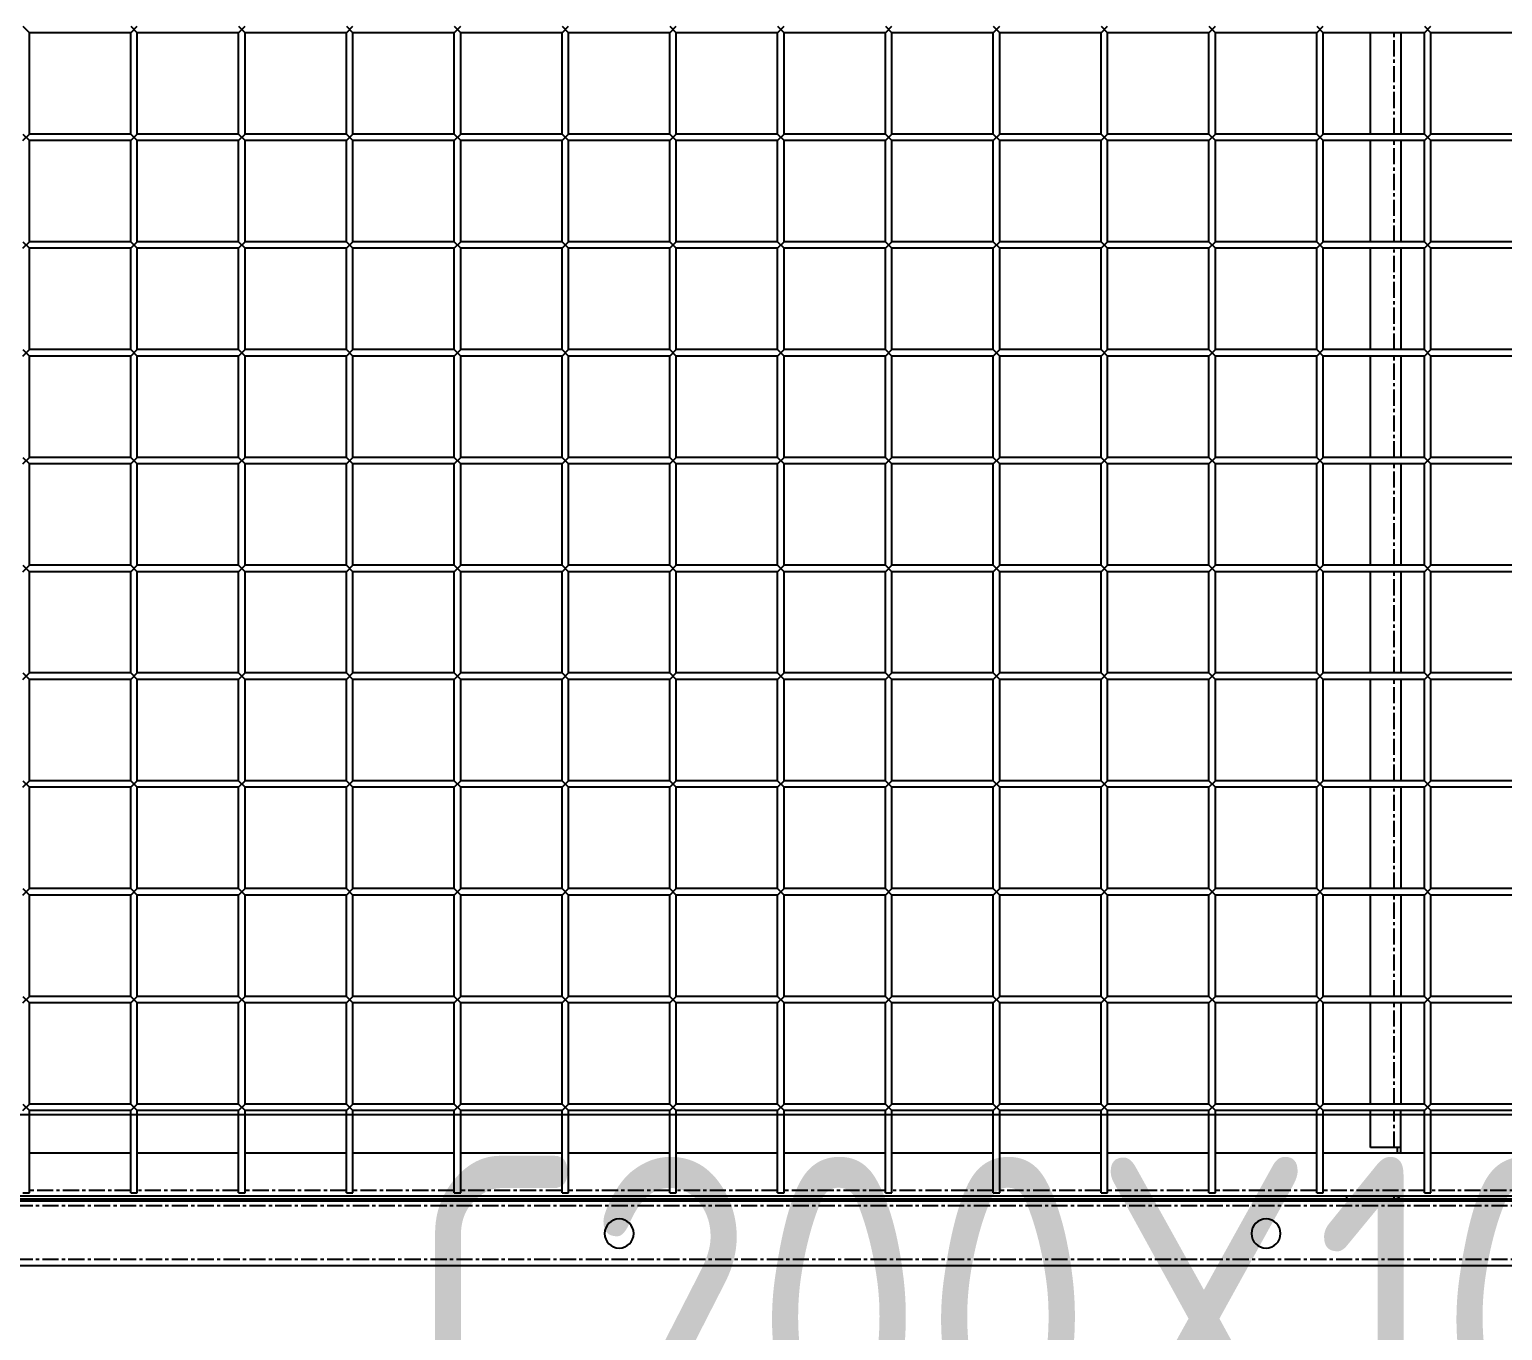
# Model space of a CAD drawing. Header units: millimetres. Extents: x -198529 to 244266, y -64 to 158464.
# Drawn here: x -148698 to -148015, y 96363 to 96967 of the extents above; entities that cross this region are included whole.
import ezdxf

# ---------------------------------------------------------------- set-up
doc = ezdxf.new("R2010")
doc.units = ezdxf.units.MM
doc.linetypes.add('CENTER', pattern=[12, 7.5, -1.5, 1.5, -1.5])
for name, color, linetype in [('0-DCC', 30, 'Continuous'), ('0-DCC-STRUC', 180, 'Continuous'), ('0-DCC-STRUC-T', 4, 'Continuous')]:
    doc.layers.add(name, color=color, linetype=linetype)
doc.styles.add('EDRI-COM', font='tssdeng.shx', dxfattribs={"width": 0.8, "bigfont": 'hztxt.shx'})

# ---------------------------------------------------------------- blocks, each defined once
blk = doc.blocks.new('DCC2850x1800(右)')
at = {"color": 0, "linetype": 'Continuous'}
for p, q in [((64442.5, -73906.48), (64489.5, -73906.48)), ((64492.5, -73903.48), (64489.5, -73906.48)), ((64492.5, -73906.48), (64489.5, -73903.48)), ((64489.5, -73953.48), (64489.5, -73906.48)), ((64492.5, -73906.48), (64539.5, -73906.48)), ((64492.5, -73953.48), (64492.5, -73906.48)), ((64503.5, -73906.48), (64503.5, -73953.48)), ((64517.5, -73953.48), (64517.5, -73906.48)), ((64542.5, -73903.48), (64539.5, -73906.48)), ((64542.5, -73906.48), (64539.5, -73903.48)), ((64539.5, -73953.48), (64539.5, -73906.48)), ((64542.5, -73906.48), (64589.5, -73906.48)), ((64542.5, -73953.48), (64542.5, -73906.48)), ((64592.5, -73903.48), (64589.5, -73906.48)), ((64592.5, -73906.48), (64589.5, -73903.48)), ((64589.5, -73953.48), (64589.5, -73906.48)), ((64592.5, -73953.48), (64592.5, -73906.48)), ((64592.5, -73906.48), (64639.5, -73906.48)), ((64642.5, -73903.48), (64639.5, -73906.48)), ((64642.5, -73906.48), (64639.5, -73903.48)), ((64639.5, -73953.48), (64639.5, -73906.48)), ((64642.5, -73953.48), (64642.5, -73906.48)), ((64642.5, -73906.48), (64689.5, -73906.48)), ((64692.5, -73903.48), (64689.5, -73906.48)), ((64692.5, -73906.48), (64689.5, -73903.48)), ((64689.5, -73953.48), (64689.5, -73906.48)), ((64692.5, -73953.48), (64692.5, -73906.48)), ((64692.5, -73906.48), (64739.5, -73906.48)), ((64742.5, -73903.48), (64739.5, -73906.48)), ((64742.5, -73906.48), (64739.5, -73903.48)), ((64739.5, -73953.48), (64739.5, -73906.48)), ((64742.5, -73953.48), (64742.5, -73906.48)), ((64742.5, -73906.48), (64789.5, -73906.48)), ((64792.5, -73903.48), (64789.5, -73906.48)), ((64792.5, -73906.48), (64789.5, -73903.48)), ((64789.5, -73953.48), (64789.5, -73906.48)), ((64792.5, -73953.48), (64792.5, -73906.48)), ((64792.5, -73906.48), (64839.5, -73906.48)), ((64842.5, -73903.48), (64839.5, -73906.48)), ((64842.5, -73906.48), (64839.5, -73903.48)), ((64839.5, -73953.48), (64839.5, -73906.48)), ((64842.5, -73953.48), (64842.5, -73906.48)), ((64842.5, -73906.48), (64889.5, -73906.48)), ((64892.5, -73903.48), (64889.5, -73906.48)), ((64892.5, -73906.48), (64889.5, -73903.48)), ((64889.5, -73953.48), (64889.5, -73906.48)), ((64892.5, -73953.48), (64892.5, -73906.48)), ((64892.5, -73906.48), (64939.5, -73906.48)), ((64942.5, -73903.48), (64939.5, -73906.48)), ((64942.5, -73906.48), (64939.5, -73903.48)), ((64939.5, -73953.48), (64939.5, -73906.48)), ((64942.5, -73953.48), (64942.5, -73906.48)), ((64942.5, -73906.48), (64989.5, -73906.48)), ((64992.5, -73903.48), (64989.5, -73906.48)), ((64992.5, -73906.48), (64989.5, -73903.48)), ((64989.5, -73953.48), (64989.5, -73906.48)), ((64992.5, -73953.48), (64992.5, -73906.48)), ((64992.5, -73906.48), (65039.5, -73906.48)), ((65042.5, -73903.48), (65039.5, -73906.48)), ((65042.5, -73906.48), (65039.5, -73903.48)), ((65039.5, -73953.48), (65039.5, -73906.48)), ((65042.5, -73953.48), (65042.5, -73906.48)), ((65042.5, -73906.48), (65089.5, -73906.48)), ((65092.5, -73903.48), (65089.5, -73906.48)), ((65092.5, -73906.48), (65089.5, -73903.48)), ((65089.5, -73953.48), (65089.5, -73906.48)), ((65092.5, -73953.48), (65092.5, -73906.48)), ((65092.5, -73906.48), (65139.5, -73906.48)), ((65142.5, -73903.48), (65139.5, -73906.48)), ((65139.5, -73953.48), (65139.5, -73906.48)), ((64442.5, -73953.48), (64489.5, -73953.48)), ((64492.5, -73953.48), (64489.5, -73956.48)), ((64492.5, -73956.48), (64489.5, -73953.48)), ((64492.5, -73953.48), (64539.5, -73953.48)), ((64542.5, -73953.48), (64539.5, -73956.48)), ((64542.5, -73956.48), (64539.5, -73953.48)), ((64542.5, -73953.48), (64589.5, -73953.48)), ((64592.5, -73953.48), (64589.5, -73956.48)), ((64592.5, -73956.48), (64589.5, -73953.48)), ((64592.5, -73953.48), (64639.5, -73953.48)), ((64642.5, -73953.48), (64639.5, -73956.48)), ((64642.5, -73956.48), (64639.5, -73953.48)), ((64642.5, -73953.48), (64689.5, -73953.48)), ((64692.5, -73953.48), (64689.5, -73956.48)), ((64692.5, -73956.48), (64689.5, -73953.48)), ((64692.5, -73953.48), (64739.5, -73953.48)), ((64742.5, -73953.48), (64739.5, -73956.48)), ((64742.5, -73956.48), (64739.5, -73953.48)), ((64742.5, -73953.48), (64789.5, -73953.48)), ((64792.5, -73953.48), (64789.5, -73956.48)), ((64792.5, -73956.48), (64789.5, -73953.48)), ((64792.5, -73953.48), (64839.5, -73953.48)), ((64842.5, -73953.48), (64839.5, -73956.48)), ((64842.5, -73956.48), (64839.5, -73953.48)), ((64842.5, -73953.48), (64889.5, -73953.48)), ((64892.5, -73953.48), (64889.5, -73956.48)), ((64892.5, -73956.48), (64889.5, -73953.48)), ((64892.5, -73953.48), (64939.5, -73953.48)), ((64942.5, -73953.48), (64939.5, -73956.48)), ((64942.5, -73956.48), (64939.5, -73953.48)), ((64942.5, -73953.48), (64989.5, -73953.48)), ((64992.5, -73953.48), (64989.5, -73956.48)), ((64992.5, -73956.48), (64989.5, -73953.48)), ((64992.5, -73953.48), (65039.5, -73953.48)), ((65042.5, -73953.48), (65039.5, -73956.48)), ((65042.5, -73956.48), (65039.5, -73953.48)), ((65042.5, -73953.48), (65089.5, -73953.48)), ((65092.5, -73953.48), (65089.5, -73956.48)), ((65092.5, -73956.48), (65089.5, -73953.48)), ((65092.5, -73953.48), (65139.5, -73953.48)), ((65142.5, -73953.48), (65139.5, -73956.48)), ((65142.5, -73956.48), (65139.5, -73953.48)), ((64442.5, -73956.48), (64489.5, -73956.48)), ((64489.5, -74003.48), (64489.5, -73956.48)), ((64492.5, -73956.48), (64539.5, -73956.48)), ((64492.5, -74003.48), (64492.5, -73956.48)), ((64503.5, -73956.48), (64503.5, -74003.48)), ((64517.5, -74003.48), (64517.5, -73956.48)), ((64539.5, -74003.48), (64539.5, -73956.48)), ((64542.5, -73956.48), (64589.5, -73956.48)), ((64542.5, -74003.48), (64542.5, -73956.48)), ((64589.5, -74003.48), (64589.5, -73956.48)), ((64592.5, -74003.48), (64592.5, -73956.48)), ((64592.5, -73956.48), (64639.5, -73956.48)), ((64639.5, -74003.48), (64639.5, -73956.48)), ((64642.5, -74003.48), (64642.5, -73956.48)), ((64642.5, -73956.48), (64689.5, -73956.48)), ((64689.5, -74003.48), (64689.5, -73956.48)), ((64692.5, -74003.48), (64692.5, -73956.48)), ((64692.5, -73956.48), (64739.5, -73956.48)), ((64739.5, -74003.48), (64739.5, -73956.48)), ((64742.5, -74003.48), (64742.5, -73956.48)), ((64742.5, -73956.48), (64789.5, -73956.48)), ((64789.5, -74003.48), (64789.5, -73956.48)), ((64792.5, -74003.48), (64792.5, -73956.48)), ((64792.5, -73956.48), (64839.5, -73956.48)), ((64839.5, -74003.48), (64839.5, -73956.48)), ((64842.5, -74003.48), (64842.5, -73956.48)), ((64842.5, -73956.48), (64889.5, -73956.48)), ((64889.5, -74003.48), (64889.5, -73956.48)), ((64892.5, -74003.48), (64892.5, -73956.48)), ((64892.5, -73956.48), (64939.5, -73956.48)), ((64939.5, -74003.48), (64939.5, -73956.48)), ((64942.5, -74003.48), (64942.5, -73956.48)), ((64942.5, -73956.48), (64989.5, -73956.48)), ((64989.5, -74003.48), (64989.5, -73956.48)), ((64992.5, -74003.48), (64992.5, -73956.48)), ((64992.5, -73956.48), (65039.5, -73956.48)), ((65039.5, -74003.48), (65039.5, -73956.48)), ((65042.5, -74003.48), (65042.5, -73956.48)), ((65042.5, -73956.48), (65089.5, -73956.48)), ((65089.5, -74003.48), (65089.5, -73956.48)), ((65092.5, -74003.48), (65092.5, -73956.48)), ((65092.5, -73956.48), (65139.5, -73956.48)), ((65139.5, -74003.48), (65139.5, -73956.48)), ((64442.5, -74003.48), (64489.5, -74003.48)), ((64442.5, -74006.48), (64489.5, -74006.48)), ((64492.5, -74003.48), (64489.5, -74006.48)), ((64492.5, -74006.48), (64489.5, -74003.48)), ((64489.5, -74053.48), (64489.5, -74006.48)), ((64492.5, -74003.48), (64539.5, -74003.48)), ((64492.5, -74006.48), (64539.5, -74006.48)), ((64492.5, -74053.48), (64492.5, -74006.48)), ((64503.5, -74006.48), (64503.5, -74053.48)), ((64517.5, -74053.48), (64517.5, -74006.48)), ((64542.5, -74003.48), (64539.5, -74006.48)), ((64542.5, -74006.48), (64539.5, -74003.48)), ((64539.5, -74053.48), (64539.5, -74006.48)), ((64542.5, -74003.48), (64589.5, -74003.48)), ((64542.5, -74006.48), (64589.5, -74006.48)), ((64542.5, -74053.48), (64542.5, -74006.48)), ((64592.5, -74003.48), (64589.5, -74006.48)), ((64592.5, -74006.48), (64589.5, -74003.48)), ((64589.5, -74053.48), (64589.5, -74006.48)), ((64592.5, -74003.48), (64639.5, -74003.48)), ((64592.5, -74053.48), (64592.5, -74006.48)), ((64592.5, -74006.48), (64639.5, -74006.48)), ((64642.5, -74003.48), (64639.5, -74006.48)), ((64642.5, -74006.48), (64639.5, -74003.48)), ((64639.5, -74053.48), (64639.5, -74006.48)), ((64642.5, -74003.48), (64689.5, -74003.48)), ((64642.5, -74053.48), (64642.5, -74006.48)), ((64642.5, -74006.48), (64689.5, -74006.48)), ((64692.5, -74003.48), (64689.5, -74006.48)), ((64692.5, -74006.48), (64689.5, -74003.48)), ((64689.5, -74053.48), (64689.5, -74006.48)), ((64692.5, -74003.48), (64739.5, -74003.48)), ((64692.5, -74053.48), (64692.5, -74006.48)), ((64692.5, -74006.48), (64739.5, -74006.48)), ((64742.5, -74003.48), (64739.5, -74006.48)), ((64742.5, -74006.48), (64739.5, -74003.48)), ((64739.5, -74053.48), (64739.5, -74006.48)), ((64742.5, -74003.48), (64789.5, -74003.48)), ((64742.5, -74053.48), (64742.5, -74006.48)), ((64742.5, -74006.48), (64789.5, -74006.48)), ((64792.5, -74003.48), (64789.5, -74006.48)), ((64792.5, -74006.48), (64789.5, -74003.48)), ((64789.5, -74053.48), (64789.5, -74006.48)), ((64792.5, -74003.48), (64839.5, -74003.48)), ((64792.5, -74053.48), (64792.5, -74006.48)), ((64792.5, -74006.48), (64839.5, -74006.48)), ((64842.5, -74003.48), (64839.5, -74006.48)), ((64842.5, -74006.48), (64839.5, -74003.48)), ((64839.5, -74053.48), (64839.5, -74006.48)), ((64842.5, -74003.48), (64889.5, -74003.48)), ((64842.5, -74053.48), (64842.5, -74006.48)), ((64842.5, -74006.48), (64889.5, -74006.48)), ((64892.5, -74003.48), (64889.5, -74006.48)), ((64892.5, -74006.48), (64889.5, -74003.48)), ((64889.5, -74053.48), (64889.5, -74006.48)), ((64892.5, -74003.48), (64939.5, -74003.48)), ((64892.5, -74053.48), (64892.5, -74006.48)), ((64892.5, -74006.48), (64939.5, -74006.48)), ((64942.5, -74003.48), (64939.5, -74006.48)), ((64942.5, -74006.48), (64939.5, -74003.48)), ((64939.5, -74053.48), (64939.5, -74006.48)), ((64942.5, -74003.48), (64989.5, -74003.48)), ((64942.5, -74053.48), (64942.5, -74006.48)), ((64942.5, -74006.48), (64989.5, -74006.48)), ((64992.5, -74003.48), (64989.5, -74006.48)), ((64992.5, -74006.48), (64989.5, -74003.48)), ((64989.5, -74053.48), (64989.5, -74006.48)), ((64992.5, -74003.48), (65039.5, -74003.48)), ((64992.5, -74053.48), (64992.5, -74006.48)), ((64992.5, -74006.48), (65039.5, -74006.48)), ((65042.5, -74003.48), (65039.5, -74006.48)), ((65042.5, -74006.48), (65039.5, -74003.48)), ((65039.5, -74053.48), (65039.5, -74006.48)), ((65042.5, -74003.48), (65089.5, -74003.48)), ((65042.5, -74053.48), (65042.5, -74006.48)), ((65042.5, -74006.48), (65089.5, -74006.48)), ((65092.5, -74003.48), (65089.5, -74006.48)), ((65092.5, -74006.48), (65089.5, -74003.48)), ((65089.5, -74053.48), (65089.5, -74006.48)), ((65092.5, -74003.48), (65139.5, -74003.48)), ((65092.5, -74053.48), (65092.5, -74006.48)), ((65092.5, -74006.48), (65139.5, -74006.48)), ((65142.5, -74003.48), (65139.5, -74006.48)), ((65142.5, -74006.48), (65139.5, -74003.48)), ((65139.5, -74053.48), (65139.5, -74006.48)), ((64442.5, -74053.48), (64489.5, -74053.48)), ((64442.5, -74056.48), (64489.5, -74056.48)), ((64492.5, -74053.48), (64489.5, -74056.48)), ((64492.5, -74056.48), (64489.5, -74053.48)), ((64489.5, -74103.48), (64489.5, -74056.48)), ((64492.5, -74053.48), (64539.5, -74053.48)), ((64492.5, -74056.48), (64539.5, -74056.48)), ((64492.5, -74103.48), (64492.5, -74056.48)), ((64503.5, -74056.48), (64503.5, -74103.48)), ((64517.5, -74103.48), (64517.5, -74056.48)), ((64542.5, -74053.48), (64539.5, -74056.48)), ((64542.5, -74056.48), (64539.5, -74053.48)), ((64539.5, -74103.48), (64539.5, -74056.48)), ((64542.5, -74053.48), (64589.5, -74053.48)), ((64542.5, -74056.48), (64589.5, -74056.48)), ((64542.5, -74103.48), (64542.5, -74056.48)), ((64592.5, -74053.48), (64589.5, -74056.48)), ((64592.5, -74056.48), (64589.5, -74053.48)), ((64589.5, -74103.48), (64589.5, -74056.48)), ((64592.5, -74053.48), (64639.5, -74053.48)), ((64592.5, -74056.48), (64639.5, -74056.48)), ((64592.5, -74103.48), (64592.5, -74056.48)), ((64642.5, -74053.48), (64639.5, -74056.48)), ((64642.5, -74056.48), (64639.5, -74053.48)), ((64639.5, -74103.48), (64639.5, -74056.48)), ((64642.5, -74053.48), (64689.5, -74053.48)), ((64642.5, -74056.48), (64689.5, -74056.48)), ((64642.5, -74103.48), (64642.5, -74056.48)), ((64692.5, -74053.48), (64689.5, -74056.48)), ((64692.5, -74056.48), (64689.5, -74053.48)), ((64689.5, -74103.48), (64689.5, -74056.48)), ((64692.5, -74053.48), (64739.5, -74053.48)), ((64692.5, -74103.48), (64692.5, -74056.48)), ((64692.5, -74056.48), (64739.5, -74056.48)), ((64742.5, -74053.48), (64739.5, -74056.48)), ((64742.5, -74056.48), (64739.5, -74053.48)), ((64739.5, -74103.48), (64739.5, -74056.48)), ((64742.5, -74053.48), (64789.5, -74053.48)), ((64742.5, -74103.48), (64742.5, -74056.48)), ((64742.5, -74056.48), (64789.5, -74056.48)), ((64792.5, -74053.48), (64789.5, -74056.48)), ((64792.5, -74056.48), (64789.5, -74053.48)), ((64789.5, -74103.48), (64789.5, -74056.48)), ((64792.5, -74053.48), (64839.5, -74053.48)), ((64792.5, -74103.48), (64792.5, -74056.48)), ((64792.5, -74056.48), (64839.5, -74056.48)), ((64842.5, -74053.48), (64839.5, -74056.48)), ((64842.5, -74056.48), (64839.5, -74053.48)), ((64839.5, -74103.48), (64839.5, -74056.48)), ((64842.5, -74053.48), (64889.5, -74053.48)), ((64842.5, -74103.48), (64842.5, -74056.48)), ((64842.5, -74056.48), (64889.5, -74056.48)), ((64892.5, -74053.48), (64889.5, -74056.48)), ((64892.5, -74056.48), (64889.5, -74053.48)), ((64889.5, -74103.48), (64889.5, -74056.48)), ((64892.5, -74053.48), (64939.5, -74053.48)), ((64892.5, -74103.48), (64892.5, -74056.48)), ((64892.5, -74056.48), (64939.5, -74056.48)), ((64942.5, -74053.48), (64939.5, -74056.48)), ((64942.5, -74056.48), (64939.5, -74053.48)), ((64939.5, -74103.48), (64939.5, -74056.48)), ((64942.5, -74053.48), (64989.5, -74053.48)), ((64942.5, -74103.48), (64942.5, -74056.48)), ((64942.5, -74056.48), (64989.5, -74056.48)), ((64992.5, -74053.48), (64989.5, -74056.48)), ((64992.5, -74056.48), (64989.5, -74053.48)), ((64989.5, -74103.48), (64989.5, -74056.48)), ((64992.5, -74053.48), (65039.5, -74053.48)), ((64992.5, -74103.48), (64992.5, -74056.48)), ((64992.5, -74056.48), (65039.5, -74056.48)), ((65042.5, -74053.48), (65039.5, -74056.48)), ((65042.5, -74056.48), (65039.5, -74053.48)), ((65039.5, -74103.48), (65039.5, -74056.48)), ((65042.5, -74053.48), (65089.5, -74053.48)), ((65042.5, -74103.48), (65042.5, -74056.48)), ((65042.5, -74056.48), (65089.5, -74056.48)), ((65092.5, -74053.48), (65089.5, -74056.48)), ((65092.5, -74056.48), (65089.5, -74053.48)), ((65089.5, -74103.48), (65089.5, -74056.48)), ((65092.5, -74053.48), (65139.5, -74053.48)), ((65092.5, -74103.48), (65092.5, -74056.48)), ((65092.5, -74056.48), (65139.5, -74056.48)), ((65142.5, -74053.48), (65139.5, -74056.48)), ((65142.5, -74056.48), (65139.5, -74053.48)), ((65139.5, -74103.48), (65139.5, -74056.48)), ((64442.5, -74103.48), (64489.5, -74103.48)), ((64492.5, -74103.48), (64489.5, -74106.48)), ((64492.5, -74106.48), (64489.5, -74103.48)), ((64492.5, -74103.48), (64539.5, -74103.48)), ((64542.5, -74103.48), (64539.5, -74106.48)), ((64542.5, -74106.48), (64539.5, -74103.48)), ((64542.5, -74103.48), (64589.5, -74103.48)), ((64592.5, -74103.48), (64589.5, -74106.48)), ((64592.5, -74106.48), (64589.5, -74103.48)), ((64592.5, -74103.48), (64639.5, -74103.48)), ((64642.5, -74103.48), (64639.5, -74106.48)), ((64642.5, -74106.48), (64639.5, -74103.48)), ((64642.5, -74103.48), (64689.5, -74103.48)), ((64692.5, -74103.48), (64689.5, -74106.48)), ((64692.5, -74106.48), (64689.5, -74103.48)), ((64692.5, -74103.48), (64739.5, -74103.48)), ((64742.5, -74103.48), (64739.5, -74106.48)), ((64742.5, -74106.48), (64739.5, -74103.48)), ((64742.5, -74103.48), (64789.5, -74103.48)), ((64792.5, -74103.48), (64789.5, -74106.48)), ((64792.5, -74106.48), (64789.5, -74103.48)), ((64792.5, -74103.48), (64839.5, -74103.48)), ((64842.5, -74103.48), (64839.5, -74106.48)), ((64842.5, -74106.48), (64839.5, -74103.48)), ((64842.5, -74103.48), (64889.5, -74103.48)), ((64892.5, -74103.48), (64889.5, -74106.48)), ((64892.5, -74106.48), (64889.5, -74103.48)), ((64892.5, -74103.48), (64939.5, -74103.48)), ((64942.5, -74103.48), (64939.5, -74106.48)), ((64942.5, -74106.48), (64939.5, -74103.48)), ((64942.5, -74103.48), (64989.5, -74103.48)), ((64992.5, -74103.48), (64989.5, -74106.48)), ((64992.5, -74106.48), (64989.5, -74103.48)), ((64992.5, -74103.48), (65039.5, -74103.48)), ((65042.5, -74103.48), (65039.5, -74106.48)), ((65042.5, -74106.48), (65039.5, -74103.48)), ((65042.5, -74103.48), (65089.5, -74103.48)), ((65092.5, -74103.48), (65089.5, -74106.48)), ((65092.5, -74106.48), (65089.5, -74103.48)), ((65092.5, -74103.48), (65139.5, -74103.48)), ((65142.5, -74103.48), (65139.5, -74106.48)), ((65142.5, -74106.48), (65139.5, -74103.48)), ((64442.5, -74106.48), (64489.5, -74106.48)), ((64489.5, -74153.48), (64489.5, -74106.48)), ((64492.5, -74106.48), (64539.5, -74106.48)), ((64492.5, -74153.48), (64492.5, -74106.48)), ((64503.5, -74106.48), (64503.5, -74153.48)), ((64517.5, -74153.48), (64517.5, -74106.48)), ((64539.5, -74153.48), (64539.5, -74106.48)), ((64542.5, -74106.48), (64589.5, -74106.48)), ((64542.5, -74153.48), (64542.5, -74106.48)), ((64589.5, -74153.48), (64589.5, -74106.48)), ((64592.5, -74106.48), (64639.5, -74106.48)), ((64592.5, -74153.48), (64592.5, -74106.48)), ((64639.5, -74153.48), (64639.5, -74106.48)), ((64642.5, -74106.48), (64689.5, -74106.48)), ((64642.5, -74153.48), (64642.5, -74106.48)), ((64689.5, -74153.48), (64689.5, -74106.48)), ((64692.5, -74153.48), (64692.5, -74106.48)), ((64692.5, -74106.48), (64739.5, -74106.48)), ((64739.5, -74153.48), (64739.5, -74106.48)), ((64742.5, -74153.48), (64742.5, -74106.48)), ((64742.5, -74106.48), (64789.5, -74106.48)), ((64789.5, -74153.48), (64789.5, -74106.48)), ((64792.5, -74153.48), (64792.5, -74106.48)), ((64792.5, -74106.48), (64839.5, -74106.48)), ((64839.5, -74153.48), (64839.5, -74106.48)), ((64842.5, -74153.48), (64842.5, -74106.48)), ((64842.5, -74106.48), (64889.5, -74106.48)), ((64889.5, -74153.48), (64889.5, -74106.48)), ((64892.5, -74153.48), (64892.5, -74106.48)), ((64892.5, -74106.48), (64939.5, -74106.48)), ((64939.5, -74153.48), (64939.5, -74106.48)), ((64942.5, -74153.48), (64942.5, -74106.48)), ((64942.5, -74106.48), (64989.5, -74106.48)), ((64989.5, -74153.48), (64989.5, -74106.48)), ((64992.5, -74153.48), (64992.5, -74106.48)), ((64992.5, -74106.48), (65039.5, -74106.48)), ((65039.5, -74153.48), (65039.5, -74106.48)), ((65042.5, -74153.48), (65042.5, -74106.48)), ((65042.5, -74106.48), (65089.5, -74106.48)), ((65089.5, -74153.48), (65089.5, -74106.48)), ((65092.5, -74153.48), (65092.5, -74106.48)), ((65092.5, -74106.48), (65139.5, -74106.48)), ((65139.5, -74153.48), (65139.5, -74106.48)), ((64442.5, -74153.48), (64489.5, -74153.48)), ((64442.5, -74156.48), (64489.5, -74156.48)), ((64492.5, -74153.48), (64489.5, -74156.48)), ((64492.5, -74156.48), (64489.5, -74153.48)), ((64489.5, -74203.48), (64489.5, -74156.48)), ((64492.5, -74153.48), (64539.5, -74153.48)), ((64492.5, -74156.48), (64539.5, -74156.48)), ((64492.5, -74203.48), (64492.5, -74156.48)), ((64503.5, -74156.48), (64503.5, -74203.48)), ((64517.5, -74203.48), (64517.5, -74156.48)), ((64542.5, -74153.48), (64539.5, -74156.48)), ((64542.5, -74156.48), (64539.5, -74153.48)), ((64539.5, -74203.48), (64539.5, -74156.48)), ((64542.5, -74153.48), (64589.5, -74153.48)), ((64542.5, -74156.48), (64589.5, -74156.48)), ((64542.5, -74203.48), (64542.5, -74156.48)), ((64592.5, -74153.48), (64589.5, -74156.48)), ((64592.5, -74156.48), (64589.5, -74153.48)), ((64589.5, -74203.48), (64589.5, -74156.48)), ((64592.5, -74153.48), (64639.5, -74153.48)), ((64592.5, -74156.48), (64639.5, -74156.48)), ((64592.5, -74203.48), (64592.5, -74156.48)), ((64642.5, -74153.48), (64639.5, -74156.48)), ((64642.5, -74156.48), (64639.5, -74153.48)), ((64639.5, -74203.48), (64639.5, -74156.48)), ((64642.5, -74153.48), (64689.5, -74153.48)), ((64642.5, -74156.48), (64689.5, -74156.48)), ((64642.5, -74203.48), (64642.5, -74156.48)), ((64692.5, -74153.48), (64689.5, -74156.48)), ((64692.5, -74156.48), (64689.5, -74153.48)), ((64689.5, -74203.48), (64689.5, -74156.48)), ((64692.5, -74153.48), (64739.5, -74153.48)), ((64692.5, -74156.48), (64739.5, -74156.48)), ((64692.5, -74203.48), (64692.5, -74156.48)), ((64742.5, -74153.48), (64739.5, -74156.48)), ((64742.5, -74156.48), (64739.5, -74153.48)), ((64739.5, -74203.48), (64739.5, -74156.48)), ((64742.5, -74153.48), (64789.5, -74153.48)), ((64742.5, -74156.48), (64789.5, -74156.48)), ((64742.5, -74203.48), (64742.5, -74156.48)), ((64792.5, -74153.48), (64789.5, -74156.48)), ((64792.5, -74156.48), (64789.5, -74153.48)), ((64789.5, -74203.48), (64789.5, -74156.48)), ((64792.5, -74153.48), (64839.5, -74153.48)), ((64792.5, -74156.48), (64839.5, -74156.48)), ((64792.5, -74203.48), (64792.5, -74156.48)), ((64842.5, -74153.48), (64839.5, -74156.48)), ((64842.5, -74156.48), (64839.5, -74153.48)), ((64839.5, -74203.48), (64839.5, -74156.48)), ((64842.5, -74153.48), (64889.5, -74153.48)), ((64842.5, -74203.48), (64842.5, -74156.48)), ((64842.5, -74156.48), (64889.5, -74156.48)), ((64892.5, -74153.48), (64889.5, -74156.48)), ((64892.5, -74156.48), (64889.5, -74153.48)), ((64889.5, -74203.48), (64889.5, -74156.48)), ((64892.5, -74153.48), (64939.5, -74153.48)), ((64892.5, -74203.48), (64892.5, -74156.48)), ((64892.5, -74156.48), (64939.5, -74156.48)), ((64942.5, -74153.48), (64939.5, -74156.48)), ((64942.5, -74156.48), (64939.5, -74153.48)), ((64939.5, -74203.48), (64939.5, -74156.48)), ((64942.5, -74153.48), (64989.5, -74153.48)), ((64942.5, -74203.48), (64942.5, -74156.48)), ((64942.5, -74156.48), (64989.5, -74156.48)), ((64992.5, -74153.48), (64989.5, -74156.48)), ((64992.5, -74156.48), (64989.5, -74153.48)), ((64989.5, -74203.48), (64989.5, -74156.48)), ((64992.5, -74153.48), (65039.5, -74153.48)), ((64992.5, -74203.48), (64992.5, -74156.48)), ((64992.5, -74156.48), (65039.5, -74156.48)), ((65042.5, -74153.48), (65039.5, -74156.48)), ((65042.5, -74156.48), (65039.5, -74153.48)), ((65039.5, -74203.48), (65039.5, -74156.48)), ((65042.5, -74153.48), (65089.5, -74153.48)), ((65042.5, -74203.48), (65042.5, -74156.48)), ((65042.5, -74156.48), (65089.5, -74156.48)), ((65092.5, -74153.48), (65089.5, -74156.48)), ((65092.5, -74156.48), (65089.5, -74153.48)), ((65089.5, -74203.48), (65089.5, -74156.48)), ((65092.5, -74153.48), (65139.5, -74153.48)), ((65092.5, -74203.48), (65092.5, -74156.48)), ((65092.5, -74156.48), (65139.5, -74156.48)), ((65142.5, -74153.48), (65139.5, -74156.48)), ((65142.5, -74156.48), (65139.5, -74153.48)), ((65139.5, -74203.48), (65139.5, -74156.48)), ((64442.5, -74203.48), (64489.5, -74203.48)), ((64442.5, -74206.48), (64489.5, -74206.48)), ((64492.5, -74203.48), (64489.5, -74206.48)), ((64492.5, -74206.48), (64489.5, -74203.48)), ((64489.5, -74253.48), (64489.5, -74206.48)), ((64492.5, -74203.48), (64539.5, -74203.48)), ((64492.5, -74206.48), (64539.5, -74206.48)), ((64492.5, -74253.48), (64492.5, -74206.48)), ((64503.5, -74206.48), (64503.5, -74253.48)), ((64517.5, -74253.48), (64517.5, -74206.48)), ((64542.5, -74203.48), (64539.5, -74206.48)), ((64542.5, -74206.48), (64539.5, -74203.48)), ((64539.5, -74253.48), (64539.5, -74206.48)), ((64542.5, -74203.48), (64589.5, -74203.48)), ((64542.5, -74206.48), (64589.5, -74206.48)), ((64542.5, -74253.48), (64542.5, -74206.48)), ((64592.5, -74203.48), (64589.5, -74206.48)), ((64592.5, -74206.48), (64589.5, -74203.48)), ((64589.5, -74253.48), (64589.5, -74206.48)), ((64592.5, -74203.48), (64639.5, -74203.48)), ((64592.5, -74206.48), (64639.5, -74206.48)), ((64592.5, -74253.48), (64592.5, -74206.48)), ((64642.5, -74203.48), (64639.5, -74206.48)), ((64642.5, -74206.48), (64639.5, -74203.48)), ((64639.5, -74253.48), (64639.5, -74206.48)), ((64642.5, -74203.48), (64689.5, -74203.48)), ((64642.5, -74206.48), (64689.5, -74206.48)), ((64642.5, -74253.48), (64642.5, -74206.48)), ((64692.5, -74203.48), (64689.5, -74206.48)), ((64692.5, -74206.48), (64689.5, -74203.48)), ((64689.5, -74253.48), (64689.5, -74206.48)), ((64692.5, -74203.48), (64739.5, -74203.48)), ((64692.5, -74206.48), (64739.5, -74206.48)), ((64692.5, -74253.48), (64692.5, -74206.48)), ((64742.5, -74203.48), (64739.5, -74206.48)), ((64742.5, -74206.48), (64739.5, -74203.48)), ((64739.5, -74253.48), (64739.5, -74206.48)), ((64742.5, -74203.48), (64789.5, -74203.48)), ((64742.5, -74206.48), (64789.5, -74206.48)), ((64742.5, -74253.48), (64742.5, -74206.48)), ((64792.5, -74203.48), (64789.5, -74206.48)), ((64792.5, -74206.48), (64789.5, -74203.48)), ((64789.5, -74253.48), (64789.5, -74206.48)), ((64792.5, -74203.48), (64839.5, -74203.48)), ((64792.5, -74206.48), (64839.5, -74206.48)), ((64792.5, -74253.48), (64792.5, -74206.48)), ((64842.5, -74203.48), (64839.5, -74206.48)), ((64842.5, -74206.48), (64839.5, -74203.48)), ((64839.5, -74253.48), (64839.5, -74206.48)), ((64842.5, -74203.48), (64889.5, -74203.48)), ((64842.5, -74253.48), (64842.5, -74206.48)), ((64842.5, -74206.48), (64889.5, -74206.48)), ((64892.5, -74203.48), (64889.5, -74206.48)), ((64892.5, -74206.48), (64889.5, -74203.48)), ((64889.5, -74253.48), (64889.5, -74206.48)), ((64892.5, -74203.48), (64939.5, -74203.48)), ((64892.5, -74253.48), (64892.5, -74206.48)), ((64892.5, -74206.48), (64939.5, -74206.48)), ((64942.5, -74203.48), (64939.5, -74206.48)), ((64942.5, -74206.48), (64939.5, -74203.48)), ((64939.5, -74253.48), (64939.5, -74206.48)), ((64942.5, -74203.48), (64989.5, -74203.48)), ((64942.5, -74253.48), (64942.5, -74206.48)), ((64942.5, -74206.48), (64989.5, -74206.48)), ((64992.5, -74203.48), (64989.5, -74206.48)), ((64992.5, -74206.48), (64989.5, -74203.48)), ((64989.5, -74253.48), (64989.5, -74206.48)), ((64992.5, -74203.48), (65039.5, -74203.48)), ((64992.5, -74253.48), (64992.5, -74206.48)), ((64992.5, -74206.48), (65039.5, -74206.48)), ((65042.5, -74203.48), (65039.5, -74206.48)), ((65042.5, -74206.48), (65039.5, -74203.48)), ((65039.5, -74253.48), (65039.5, -74206.48)), ((65042.5, -74203.48), (65089.5, -74203.48)), ((65042.5, -74253.48), (65042.5, -74206.48)), ((65042.5, -74206.48), (65089.5, -74206.48)), ((65092.5, -74203.48), (65089.5, -74206.48)), ((65092.5, -74206.48), (65089.5, -74203.48)), ((65089.5, -74253.48), (65089.5, -74206.48)), ((65092.5, -74203.48), (65139.5, -74203.48)), ((65092.5, -74253.48), (65092.5, -74206.48)), ((65092.5, -74206.48), (65139.5, -74206.48)), ((65142.5, -74203.48), (65139.5, -74206.48)), ((65142.5, -74206.48), (65139.5, -74203.48)), ((65139.5, -74253.48), (65139.5, -74206.48)), ((64442.5, -74253.48), (64489.5, -74253.48)), ((64492.5, -74253.48), (64489.5, -74256.48)), ((64492.5, -74256.48), (64489.5, -74253.48)), ((64492.5, -74253.48), (64539.5, -74253.48)), ((64542.5, -74253.48), (64539.5, -74256.48)), ((64542.5, -74256.48), (64539.5, -74253.48)), ((64542.5, -74253.48), (64589.5, -74253.48)), ((64592.5, -74253.48), (64589.5, -74256.48)), ((64592.5, -74256.48), (64589.5, -74253.48)), ((64592.5, -74253.48), (64639.5, -74253.48)), ((64642.5, -74253.48), (64639.5, -74256.48)), ((64642.5, -74256.48), (64639.5, -74253.48)), ((64642.5, -74253.48), (64689.5, -74253.48)), ((64692.5, -74253.48), (64689.5, -74256.48)), ((64692.5, -74256.48), (64689.5, -74253.48)), ((64692.5, -74253.48), (64739.5, -74253.48)), ((64742.5, -74253.48), (64739.5, -74256.48)), ((64742.5, -74256.48), (64739.5, -74253.48)), ((64742.5, -74253.48), (64789.5, -74253.48)), ((64792.5, -74253.48), (64789.5, -74256.48)), ((64792.5, -74256.48), (64789.5, -74253.48)), ((64792.5, -74253.48), (64839.5, -74253.48)), ((64842.5, -74253.48), (64839.5, -74256.48)), ((64842.5, -74256.48), (64839.5, -74253.48)), ((64842.5, -74253.48), (64889.5, -74253.48)), ((64892.5, -74253.48), (64889.5, -74256.48)), ((64892.5, -74256.48), (64889.5, -74253.48)), ((64892.5, -74253.48), (64939.5, -74253.48)), ((64942.5, -74253.48), (64939.5, -74256.48)), ((64942.5, -74256.48), (64939.5, -74253.48)), ((64942.5, -74253.48), (64989.5, -74253.48)), ((64992.5, -74253.48), (64989.5, -74256.48)), ((64992.5, -74256.48), (64989.5, -74253.48)), ((64992.5, -74253.48), (65039.5, -74253.48)), ((65042.5, -74253.48), (65039.5, -74256.48)), ((65042.5, -74256.48), (65039.5, -74253.48)), ((65042.5, -74253.48), (65089.5, -74253.48)), ((65092.5, -74253.48), (65089.5, -74256.48)), ((65092.5, -74256.48), (65089.5, -74253.48)), ((65092.5, -74253.48), (65139.5, -74253.48)), ((65142.5, -74253.48), (65139.5, -74256.48)), ((65142.5, -74256.48), (65139.5, -74253.48)), ((64442.5, -74256.48), (64489.5, -74256.48)), ((64489.5, -74303.48), (64489.5, -74256.48)), ((64492.5, -74256.48), (64539.5, -74256.48)), ((64492.5, -74303.48), (64492.5, -74256.48)), ((64503.5, -74256.48), (64503.5, -74303.48)), ((64517.5, -74303.48), (64517.5, -74256.48)), ((64539.5, -74303.48), (64539.5, -74256.48)), ((64542.5, -74256.48), (64589.5, -74256.48)), ((64542.5, -74303.48), (64542.5, -74256.48)), ((64589.5, -74303.48), (64589.5, -74256.48)), ((64592.5, -74256.48), (64639.5, -74256.48)), ((64592.5, -74303.48), (64592.5, -74256.48)), ((64639.5, -74303.48), (64639.5, -74256.48)), ((64642.5, -74256.48), (64689.5, -74256.48)), ((64642.5, -74303.48), (64642.5, -74256.48)), ((64689.5, -74303.48), (64689.5, -74256.48)), ((64692.5, -74256.48), (64739.5, -74256.48)), ((64692.5, -74303.48), (64692.5, -74256.48)), ((64739.5, -74303.48), (64739.5, -74256.48)), ((64742.5, -74256.48), (64789.5, -74256.48)), ((64742.5, -74303.48), (64742.5, -74256.48)), ((64789.5, -74303.48), (64789.5, -74256.48)), ((64792.5, -74256.48), (64839.5, -74256.48)), ((64792.5, -74303.48), (64792.5, -74256.48)), ((64839.5, -74303.48), (64839.5, -74256.48)), ((64842.5, -74303.48), (64842.5, -74256.48)), ((64842.5, -74256.48), (64889.5, -74256.48)), ((64889.5, -74303.48), (64889.5, -74256.48)), ((64892.5, -74303.48), (64892.5, -74256.48)), ((64892.5, -74256.48), (64939.5, -74256.48)), ((64939.5, -74303.48), (64939.5, -74256.48)), ((64942.5, -74303.48), (64942.5, -74256.48)), ((64942.5, -74256.48), (64989.5, -74256.48)), ((64989.5, -74303.48), (64989.5, -74256.48)), ((64992.5, -74303.48), (64992.5, -74256.48)), ((64992.5, -74256.48), (65039.5, -74256.48)), ((65039.5, -74303.48), (65039.5, -74256.48)), ((65042.5, -74303.48), (65042.5, -74256.48)), ((65042.5, -74256.48), (65089.5, -74256.48)), ((65089.5, -74303.48), (65089.5, -74256.48)), ((65092.5, -74303.48), (65092.5, -74256.48)), ((65092.5, -74256.48), (65139.5, -74256.48)), ((65139.5, -74303.48), (65139.5, -74256.48)), ((64442.5, -74303.48), (64489.5, -74303.48)), ((64492.5, -74303.48), (64489.5, -74306.48)), ((64492.5, -74306.48), (64489.5, -74303.48)), ((64492.5, -74303.48), (64539.5, -74303.48)), ((64542.5, -74303.48), (64539.5, -74306.48)), ((64542.5, -74306.48), (64539.5, -74303.48)), ((64542.5, -74303.48), (64589.5, -74303.48)), ((64592.5, -74303.48), (64589.5, -74306.48)), ((64592.5, -74306.48), (64589.5, -74303.48)), ((64592.5, -74303.48), (64639.5, -74303.48)), ((64642.5, -74303.48), (64639.5, -74306.48)), ((64642.5, -74306.48), (64639.5, -74303.48)), ((64642.5, -74303.48), (64689.5, -74303.48)), ((64692.5, -74303.48), (64689.5, -74306.48)), ((64692.5, -74306.48), (64689.5, -74303.48)), ((64692.5, -74303.48), (64739.5, -74303.48)), ((64742.5, -74303.48), (64739.5, -74306.48)), ((64742.5, -74306.48), (64739.5, -74303.48)), ((64742.5, -74303.48), (64789.5, -74303.48)), ((64792.5, -74303.48), (64789.5, -74306.48)), ((64792.5, -74306.48), (64789.5, -74303.48)), ((64792.5, -74303.48), (64839.5, -74303.48)), ((64842.5, -74303.48), (64839.5, -74306.48)), ((64842.5, -74306.48), (64839.5, -74303.48)), ((64842.5, -74303.48), (64889.5, -74303.48)), ((64892.5, -74303.48), (64889.5, -74306.48)), ((64892.5, -74306.48), (64889.5, -74303.48)), ((64892.5, -74303.48), (64939.5, -74303.48)), ((64942.5, -74303.48), (64939.5, -74306.48)), ((64942.5, -74306.48), (64939.5, -74303.48)), ((64942.5, -74303.48), (64989.5, -74303.48)), ((64992.5, -74303.48), (64989.5, -74306.48)), ((64992.5, -74306.48), (64989.5, -74303.48)), ((64992.5, -74303.48), (65039.5, -74303.48)), ((65042.5, -74303.48), (65039.5, -74306.48)), ((65042.5, -74306.48), (65039.5, -74303.48)), ((65042.5, -74303.48), (65089.5, -74303.48)), ((65092.5, -74303.48), (65089.5, -74306.48)), ((65092.5, -74306.48), (65089.5, -74303.48)), ((65092.5, -74303.48), (65139.5, -74303.48)), ((65142.5, -74303.48), (65139.5, -74306.48)), ((65142.5, -74306.48), (65139.5, -74303.48)), ((64442.5, -74306.48), (64489.5, -74306.48)), ((64489.5, -74353.48), (64489.5, -74306.48)), ((64492.5, -74306.48), (64539.5, -74306.48)), ((64492.5, -74353.48), (64492.5, -74306.48)), ((64503.5, -74306.48), (64503.5, -74353.48)), ((64517.5, -74353.48), (64517.5, -74306.48)), ((64539.5, -74353.48), (64539.5, -74306.48)), ((64542.5, -74306.48), (64589.5, -74306.48)), ((64542.5, -74353.48), (64542.5, -74306.48)), ((64589.5, -74353.48), (64589.5, -74306.48)), ((64592.5, -74306.48), (64639.5, -74306.48)), ((64592.5, -74353.48), (64592.5, -74306.48)), ((64639.5, -74353.48), (64639.5, -74306.48)), ((64642.5, -74306.48), (64689.5, -74306.48)), ((64642.5, -74353.48), (64642.5, -74306.48)), ((64689.5, -74353.48), (64689.5, -74306.48)), ((64692.5, -74306.48), (64739.5, -74306.48)), ((64692.5, -74353.48), (64692.5, -74306.48)), ((64739.5, -74353.48), (64739.5, -74306.48)), ((64742.5, -74306.48), (64789.5, -74306.48)), ((64742.5, -74353.48), (64742.5, -74306.48)), ((64789.5, -74353.48), (64789.5, -74306.48)), ((64792.5, -74306.48), (64839.5, -74306.48)), ((64792.5, -74353.48), (64792.5, -74306.48)), ((64839.5, -74353.48), (64839.5, -74306.48)), ((64842.5, -74306.48), (64889.5, -74306.48)), ((64842.5, -74353.48), (64842.5, -74306.48)), ((64889.5, -74353.48), (64889.5, -74306.48)), ((64892.5, -74306.48), (64939.5, -74306.48)), ((64892.5, -74353.48), (64892.5, -74306.48)), ((64939.5, -74353.48), (64939.5, -74306.48)), ((64942.5, -74306.48), (64989.5, -74306.48)), ((64942.5, -74353.48), (64942.5, -74306.48)), ((64989.5, -74353.48), (64989.5, -74306.48)), ((64992.5, -74353.48), (64992.5, -74306.48)), ((64992.5, -74306.48), (65039.5, -74306.48)), ((65039.5, -74353.48), (65039.5, -74306.48)), ((65042.5, -74353.48), (65042.5, -74306.48)), ((65042.5, -74306.48), (65089.5, -74306.48)), ((65089.5, -74353.48), (65089.5, -74306.48)), ((65092.5, -74353.48), (65092.5, -74306.48)), ((65092.5, -74306.48), (65139.5, -74306.48)), ((65139.5, -74353.48), (65139.5, -74306.48)), ((64442.5, -74353.48), (64489.5, -74353.48)), ((64442.5, -74356.48), (64489.5, -74356.48)), ((64492.5, -74353.48), (64489.5, -74356.48)), ((64492.5, -74356.48), (64489.5, -74353.48)), ((64489.5, -74403.48), (64489.5, -74356.48)), ((64492.5, -74353.48), (64539.5, -74353.48)), ((64492.5, -74356.48), (64539.5, -74356.48)), ((64492.5, -74403.48), (64492.5, -74356.48)), ((64503.5, -74356.48), (64503.5, -74403.48)), ((64517.5, -74403.48), (64517.5, -74356.48)), ((64542.5, -74353.48), (64539.5, -74356.48)), ((64542.5, -74356.48), (64539.5, -74353.48)), ((64539.5, -74403.48), (64539.5, -74356.48)), ((64542.5, -74353.48), (64589.5, -74353.48)), ((64542.5, -74356.48), (64589.5, -74356.48)), ((64542.5, -74403.48), (64542.5, -74356.48)), ((64592.5, -74353.48), (64589.5, -74356.48)), ((64592.5, -74356.48), (64589.5, -74353.48)), ((64589.5, -74403.48), (64589.5, -74356.48)), ((64592.5, -74353.48), (64639.5, -74353.48)), ((64592.5, -74356.48), (64639.5, -74356.48)), ((64592.5, -74403.48), (64592.5, -74356.48)), ((64642.5, -74353.48), (64639.5, -74356.48)), ((64642.5, -74356.48), (64639.5, -74353.48)), ((64639.5, -74403.48), (64639.5, -74356.48)), ((64642.5, -74353.48), (64689.5, -74353.48)), ((64642.5, -74356.48), (64689.5, -74356.48)), ((64642.5, -74403.48), (64642.5, -74356.48)), ((64692.5, -74353.48), (64689.5, -74356.48)), ((64692.5, -74356.48), (64689.5, -74353.48)), ((64689.5, -74403.48), (64689.5, -74356.48)), ((64692.5, -74353.48), (64739.5, -74353.48)), ((64692.5, -74356.48), (64739.5, -74356.48)), ((64692.5, -74403.48), (64692.5, -74356.48)), ((64742.5, -74353.48), (64739.5, -74356.48)), ((64742.5, -74356.48), (64739.5, -74353.48)), ((64739.5, -74403.48), (64739.5, -74356.48)), ((64742.5, -74353.48), (64789.5, -74353.48)), ((64742.5, -74356.48), (64789.5, -74356.48)), ((64742.5, -74403.48), (64742.5, -74356.48)), ((64792.5, -74353.48), (64789.5, -74356.48)), ((64792.5, -74356.48), (64789.5, -74353.48)), ((64789.5, -74403.48), (64789.5, -74356.48)), ((64792.5, -74353.48), (64839.5, -74353.48)), ((64792.5, -74356.48), (64839.5, -74356.48)), ((64792.5, -74403.48), (64792.5, -74356.48)), ((64842.5, -74353.48), (64839.5, -74356.48)), ((64842.5, -74356.48), (64839.5, -74353.48)), ((64839.5, -74403.48), (64839.5, -74356.48)), ((64842.5, -74353.48), (64889.5, -74353.48)), ((64842.5, -74356.48), (64889.5, -74356.48)), ((64842.5, -74403.48), (64842.5, -74356.48)), ((64892.5, -74353.48), (64889.5, -74356.48)), ((64892.5, -74356.48), (64889.5, -74353.48)), ((64889.5, -74403.48), (64889.5, -74356.48)), ((64892.5, -74353.48), (64939.5, -74353.48)), ((64892.5, -74356.48), (64939.5, -74356.48)), ((64892.5, -74403.48), (64892.5, -74356.48)), ((64942.5, -74353.48), (64939.5, -74356.48)), ((64942.5, -74356.48), (64939.5, -74353.48)), ((64939.5, -74403.48), (64939.5, -74356.48)), ((64942.5, -74353.48), (64989.5, -74353.48)), ((64942.5, -74356.48), (64989.5, -74356.48)), ((64942.5, -74403.48), (64942.5, -74356.48)), ((64992.5, -74353.48), (64989.5, -74356.48)), ((64992.5, -74356.48), (64989.5, -74353.48)), ((64989.5, -74403.48), (64989.5, -74356.48)), ((64992.5, -74353.48), (65039.5, -74353.48)), ((64992.5, -74403.48), (64992.5, -74356.48)), ((64992.5, -74356.48), (65039.5, -74356.48)), ((65042.5, -74353.48), (65039.5, -74356.48)), ((65042.5, -74356.48), (65039.5, -74353.48)), ((65039.5, -74403.48), (65039.5, -74356.48)), ((65042.5, -74353.48), (65089.5, -74353.48)), ((65042.5, -74403.48), (65042.5, -74356.48)), ((65042.5, -74356.48), (65089.5, -74356.48)), ((65092.5, -74353.48), (65089.5, -74356.48)), ((65092.5, -74356.48), (65089.5, -74353.48)), ((65089.5, -74403.48), (65089.5, -74356.48)), ((65092.5, -74353.48), (65139.5, -74353.48)), ((65092.5, -74403.48), (65092.5, -74356.48)), ((65092.5, -74356.48), (65139.5, -74356.48)), ((65142.5, -74353.48), (65139.5, -74356.48)), ((65142.5, -74356.48), (65139.5, -74353.48)), ((65139.5, -74403.48), (65139.5, -74356.48)), ((64442.5, -74403.48), (64489.5, -74403.48)), ((64492.5, -74403.48), (64489.5, -74406.48)), ((64492.5, -74406.48), (64489.5, -74403.48)), ((64492.5, -74403.48), (64539.5, -74403.48)), ((64542.5, -74403.48), (64539.5, -74406.48)), ((64542.5, -74406.48), (64539.5, -74403.48)), ((64542.5, -74403.48), (64589.5, -74403.48)), ((64592.5, -74403.48), (64589.5, -74406.48)), ((64592.5, -74406.48), (64589.5, -74403.48)), ((64592.5, -74403.48), (64639.5, -74403.48)), ((64642.5, -74403.48), (64639.5, -74406.48)), ((64642.5, -74406.48), (64639.5, -74403.48)), ((64642.5, -74403.48), (64689.5, -74403.48)), ((64692.5, -74403.48), (64689.5, -74406.48)), ((64692.5, -74406.48), (64689.5, -74403.48)), ((64692.5, -74403.48), (64739.5, -74403.48)), ((64742.5, -74403.48), (64739.5, -74406.48)), ((64742.5, -74406.48), (64739.5, -74403.48)), ((64742.5, -74403.48), (64789.5, -74403.48)), ((64792.5, -74403.48), (64789.5, -74406.48)), ((64792.5, -74406.48), (64789.5, -74403.48)), ((64792.5, -74403.48), (64839.5, -74403.48)), ((64842.5, -74403.48), (64839.5, -74406.48)), ((64842.5, -74406.48), (64839.5, -74403.48)), ((64842.5, -74403.48), (64889.5, -74403.48)), ((64892.5, -74403.48), (64889.5, -74406.48)), ((64892.5, -74406.48), (64889.5, -74403.48)), ((64892.5, -74403.48), (64939.5, -74403.48)), ((64942.5, -74403.48), (64939.5, -74406.48)), ((64942.5, -74406.48), (64939.5, -74403.48)), ((64942.5, -74403.48), (64989.5, -74403.48)), ((64992.5, -74403.48), (64989.5, -74406.48)), ((64992.5, -74406.48), (64989.5, -74403.48)), ((64992.5, -74403.48), (65039.5, -74403.48)), ((65042.5, -74403.48), (65039.5, -74406.48)), ((65042.5, -74406.48), (65039.5, -74403.48)), ((65042.5, -74403.48), (65089.5, -74403.48)), ((65092.5, -74403.48), (65089.5, -74406.48)), ((65092.5, -74406.48), (65089.5, -74403.48)), ((65092.5, -74403.48), (65139.5, -74403.48)), ((65142.5, -74403.48), (65139.5, -74406.48)), ((65142.5, -74406.48), (65139.5, -74403.48)), ((64442.5, -74406.48), (64489.5, -74406.48)), ((64489.5, -74444.58), (64489.5, -74406.48)), ((64492.5, -74406.48), (64539.5, -74406.48)), ((64492.5, -74444.58), (64492.5, -74406.48)), ((64503.5, -74426.08), (64503.5, -74406.48)), ((64517.5, -74423.58), (64517.5, -74406.48)), ((64539.5, -74444.58), (64539.5, -74406.48)), ((64542.5, -74406.48), (64589.5, -74406.48)), ((64542.5, -74444.58), (64542.5, -74406.48)), ((64589.5, -74444.58), (64589.5, -74406.48)), ((64592.5, -74406.48), (64639.5, -74406.48)), ((64592.5, -74444.58), (64592.5, -74406.48)), ((64639.5, -74444.58), (64639.5, -74406.48)), ((64642.5, -74406.48), (64689.5, -74406.48)), ((64642.5, -74444.58), (64642.5, -74406.48)), ((64689.5, -74444.58), (64689.5, -74406.48)), ((64692.5, -74406.48), (64739.5, -74406.48)), ((64692.5, -74444.58), (64692.5, -74406.48)), ((64739.5, -74444.58), (64739.5, -74406.48)), ((64742.5, -74406.48), (64789.5, -74406.48)), ((64742.5, -74444.58), (64742.5, -74406.48)), ((64789.5, -74444.58), (64789.5, -74406.48)), ((64792.5, -74406.48), (64839.5, -74406.48)), ((64792.5, -74444.58), (64792.5, -74406.48)), ((64839.5, -74444.58), (64839.5, -74406.48)), ((64842.5, -74406.48), (64889.5, -74406.48)), ((64842.5, -74444.58), (64842.5, -74406.48)), ((64889.5, -74444.58), (64889.5, -74406.48)), ((64892.5, -74406.48), (64939.5, -74406.48)), ((64892.5, -74444.58), (64892.5, -74406.48)), ((64939.5, -74444.58), (64939.5, -74406.48)), ((64942.5, -74406.48), (64989.5, -74406.48)), ((64942.5, -74444.58), (64942.5, -74406.48)), ((64989.5, -74444.58), (64989.5, -74406.48)), ((64992.5, -74444.58), (64992.5, -74406.48)), ((64992.5, -74406.48), (65039.5, -74406.48)), ((65039.5, -74444.58), (65039.5, -74406.48)), ((65042.5, -74444.58), (65042.5, -74406.48)), ((65042.5, -74406.48), (65089.5, -74406.48)), ((65089.5, -74444.58), (65089.5, -74406.48)), ((65092.5, -74444.58), (65092.5, -74406.48)), ((65092.5, -74406.48), (65139.5, -74406.48)), ((65139.5, -74444.58), (65139.5, -74406.48)), ((64489.5, -74426.08), (64442.5, -74426.08)), ((64539.5, -74426.08), (64492.5, -74426.08)), ((64503.5, -74423.58), (64517.5, -74423.58)), ((64505, -74426.08), (64505, -74423.58)), ((64589.5, -74426.08), (64542.5, -74426.08)), ((64639.5, -74426.08), (64592.5, -74426.08)), ((64689.5, -74426.08), (64642.5, -74426.08)), ((64739.5, -74426.08), (64692.5, -74426.08)), ((64789.5, -74426.08), (64742.5, -74426.08)), ((64839.5, -74426.08), (64792.5, -74426.08)), ((64889.5, -74426.08), (64842.5, -74426.08)), ((64939.5, -74426.08), (64892.5, -74426.08)), ((64989.5, -74426.08), (64942.5, -74426.08)), ((65039.5, -74426.08), (64992.5, -74426.08)), ((65089.5, -74426.08), (65042.5, -74426.08)), ((65139.5, -74426.08), (65092.5, -74426.08)), ((62966, -74446.08), (65616, -74446.08)), ((64492.5, -74444.58), (64489.5, -74444.58)), ((64528.5, -74447.58), (64528.5, -74446.08)), ((64542.5, -74444.58), (64539.5, -74444.58)), ((64592.5, -74444.58), (64589.5, -74444.58)), ((64642.5, -74444.58), (64639.5, -74444.58)), ((64692.5, -74444.58), (64689.5, -74444.58)), ((64742.5, -74444.58), (64739.5, -74444.58)), ((64792.5, -74444.58), (64789.5, -74444.58)), ((64842.5, -74444.58), (64839.5, -74444.58)), ((64892.5, -74444.58), (64889.5, -74444.58)), ((64942.5, -74444.58), (64939.5, -74444.58)), ((64992.5, -74444.58), (64989.5, -74444.58)), ((65042.5, -74444.58), (65039.5, -74444.58)), ((65092.5, -74444.58), (65089.5, -74444.58)), ((65142.5, -74444.58), (65139.5, -74444.58)), ((62966, -74447.58), (65613, -74447.58)), ((62966, -74478.48), (65614.5, -74478.48))]:
    blk.add_line(p, q, dxfattribs=at)
at = {"color": 0, "linetype": 'CENTER'}
for p, q in [((64506.5, -73953.48), (64506.5, -73906.48)), ((64506.5, -74003.48), (64506.5, -73956.48)), ((64506.5, -74053.48), (64506.5, -74006.48)), ((64506.5, -74103.48), (64506.5, -74056.48)), ((64506.5, -74153.48), (64506.5, -74106.48)), ((64506.5, -74203.48), (64506.5, -74156.48)), ((64506.5, -74253.48), (64506.5, -74206.48)), ((64506.5, -74303.48), (64506.5, -74256.48)), ((64506.5, -74353.48), (64506.5, -74306.48)), ((64506.5, -74403.48), (64506.5, -74356.48)), ((64506.5, -74423.58), (64506.5, -74406.48)), ((64442.5, -74443.58), (64489.5, -74443.58)), ((64492.5, -74443.58), (64539.5, -74443.58)), ((64506.5, -74447.58), (64506.5, -74446.08)), ((64542.5, -74443.58), (64589.5, -74443.58)), ((64592.5, -74443.58), (64639.5, -74443.58)), ((64642.5, -74443.58), (64689.5, -74443.58)), ((64692.5, -74443.58), (64739.5, -74443.58)), ((64742.5, -74443.58), (64789.5, -74443.58)), ((64792.5, -74443.58), (64839.5, -74443.58)), ((64842.5, -74443.58), (64889.5, -74443.58)), ((64892.5, -74443.58), (64939.5, -74443.58)), ((64942.5, -74443.58), (64989.5, -74443.58)), ((64992.5, -74443.58), (65039.5, -74443.58)), ((65042.5, -74443.58), (65089.5, -74443.58)), ((65092.5, -74443.58), (65139.5, -74443.58)), ((62966, -74450.58), (65614.5, -74450.58)), ((62966, -74475.48), (65614.5, -74475.48))]:
    blk.add_line(p, q, dxfattribs=at)
at = {"color": 0, "linetype": 'Continuous'}
for centre in [(64566, -74463.48), (64866, -74463.48)]:
    blk.add_circle(centre, 6.75, dxfattribs=at)
blk.add_arc((64506.5, -74444.58), 3, 210, 270, dxfattribs=at)

msp = doc.modelspace()

# ---------------------------------------------------------------- linework, layer by layer
at = {"layer": '0-DCC-STRUC'}
for points in [[(-149386.27, 96263.01), (-146511.27, 96263.01), (-146511.27, 96463.01), (-149386.27, 96463.01)], [(-149386.27, 96303.01), (-146511.27, 96303.01), (-146511.27, 96423.01), (-149386.27, 96423.01)]]:
    msp.add_lwpolyline(points, close=True, dxfattribs=at)

# ---------------------------------------------------------------- block references
at = {"layer": '0-DCC', "xscale": -1}
msp.add_blockref('DCC2850x1800(右)', (-83558.27, 170871.49), dxfattribs=at)

# ---------------------------------------------------------------- texts
at = {"layer": '0-DCC-STRUC-T', "style": 'EDRI-COM', "width": 0.8}
msp.add_text('C200X100X35X3.0', height=150, dxfattribs=at).set_placement((-148521.92, 96293.57))

doc.saveas('drawing.dxf')
